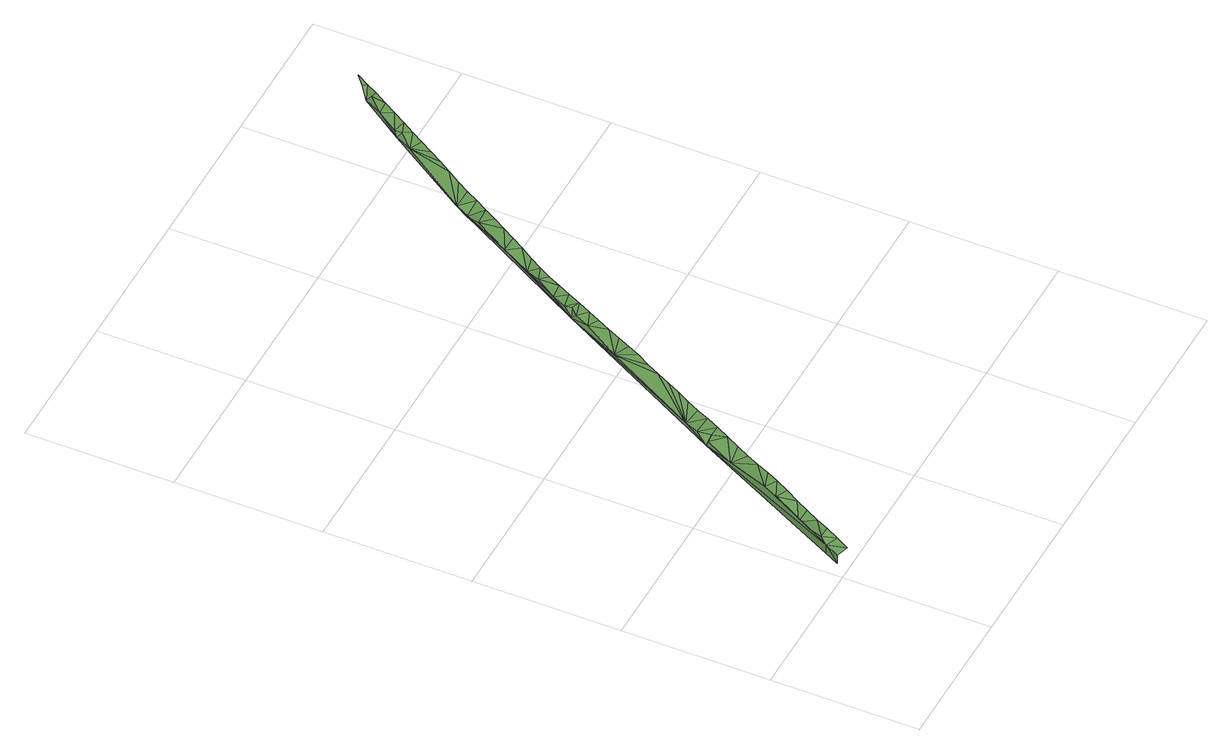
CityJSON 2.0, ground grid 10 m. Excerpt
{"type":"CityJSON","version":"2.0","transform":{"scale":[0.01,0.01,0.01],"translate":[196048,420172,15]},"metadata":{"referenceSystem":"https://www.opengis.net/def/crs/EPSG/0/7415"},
"CityObjects":{
"plantcover1":{"type":"PlantCover","attributes":{"3df_class":"Forest","bgt_fysiekvoorkomen":"groenvoorziening","bgt_status":"bestaand","identificatienamespace":"NL.IMGeo","begroeidterreindeeloptalud":"false","relatievehoogteligging":0,"aantal_punten":0},"geometry":[{"type":"MultiSurface","lod":"1","boundaries":[[[0,1,2]],[[3,4,5]],[[6,7,8]],[[9,10,11]],[[2,1,12]],[[2,12,13]],[[13,12,10]],[[9,11,14]],[[14,15,16]],[[16,15,17]],[[18,17,8]],[[19,18,8]],[[7,19,8]],[[6,8,20]],[[20,21,22]],[[22,21,23]],[[23,21,24]],[[24,21,25]],[[26,24,25]],[[27,26,25]],[[3,28,27]],[[27,28,29]],[[3,5,28]],[[30,4,31]],[[32,33,34]],[[35,30,31]],[[36,37,38]],[[39,40,41]],[[36,42,43]],[[34,44,45]],[[45,46,47]],[[47,48,49]],[[50,47,49]],[[51,50,49]],[[52,53,51]],[[39,52,51]],[[39,54,52]],[[39,41,54]],[[39,55,56]],[[57,58,55]],[[57,59,58]],[[57,60,59]],[[57,61,60]],[[57,62,61]],[[63,64,62]],[[65,66,67]],[[65,68,69]],[[69,70,71]],[[70,69,72]],[[69,73,72]],[[73,68,74]],[[74,68,75]],[[76,77,75]],[[76,78,77]],[[79,80,81]],[[43,80,79]],[[42,82,43]],[[38,42,36]],[[68,76,75]],[[36,68,65]],[[79,81,78]],[[36,79,76]],[[63,62,57]],[[67,63,65]],[[66,69,71]],[[64,67,71]],[[49,83,51]],[[53,50,51]],[[11,12,84]],[[14,11,15]],[[44,34,33]],[[47,46,48]],[[69,68,73]],[[65,69,66]],[[51,83,39]],[[56,40,39]],[[8,84,21]],[[20,8,21]],[[15,11,84]],[[17,15,84]],[[25,21,3]],[[31,4,3]],[[3,21,83]],[[46,45,44]],[[31,33,35]],[[83,46,44]],[[44,31,3]],[[83,44,3]],[[27,29,26]],[[3,27,25]],[[43,82,80]],[[36,43,79]],[[17,84,8]],[[16,17,18]],[[76,79,78]],[[36,76,68]],[[10,12,11]],[[13,10,9]],[[48,46,83]],[[49,48,83]],[[33,32,35]],[[44,33,31]],[[57,83,65]],[[63,57,65]],[[39,83,57]],[[55,39,57]],[[67,66,71]],[[63,67,64]],[[85,36,86]],[[85,37,36]],[[86,36,65]]]}]}
},
"vertices":[
[2667,4535,92],[2596,4474,93],[2614,4449,96],[1684,3078,73],[1723,2979,98],[1775,3065,98],[2195,3757,94],[2247,3843,94],[2234,3978,81],[2509,4276,102],[2534,4378,90],[2434,4278,86],[2526,4413,53],[2562,4362,103],[2457,4189,98],[2334,4128,83],[2404,4103,101],[2334,4078,88],[2352,4016,96],[2299,3930,96],[2142,3671,94],[1926,3517,53],[2090,3584,86],[2037,3498,86],[1985,3411,90],[1884,3428,39],[1932,3325,91],[1834,3328,69],[1827,3152,98],[1880,3238,96],[1670,2892,92],[1584,2878,59],[1565,2720,98],[1534,2778,82],[1520,2631,99],[1618,2806,92],[141,174,123],[93,77,116],[164,46,133],[1134,2078,77],[1155,1924,126],[1201,2012,120],[212,136,138],[184,228,137],[1434,2628,80],[1474,2543,99],[1384,2528,88],[1429,2454,107],[1384,2478,96],[1334,2428,94],[1383,2366,107],[1284,2328,94],[1292,2189,112],[1337,2278,112],[1246,2101,116],[1064,1747,114],[1109,1836,115],[784,1428,76],[1018,1659,114],[973,1570,115],[927,1482,113],[881,1394,113],[836,1305,120],[734,1328,90],[790,1217,123],[682,1241,53],[684,1228,91],[734,1228,102],[434,728,134],[584,1028,79],[694,1037,119],[742,1127,120],[646,947,117],[598,856,125],[549,766,137],[501,676,144],[384,628,136],[453,586,142],[405,496,135],[284,428,91],[309,316,133],[357,406,133],[261,226,138],[1339,2465,53],[2310,4102,53],[93,77,53],[141,174,53]
]}
